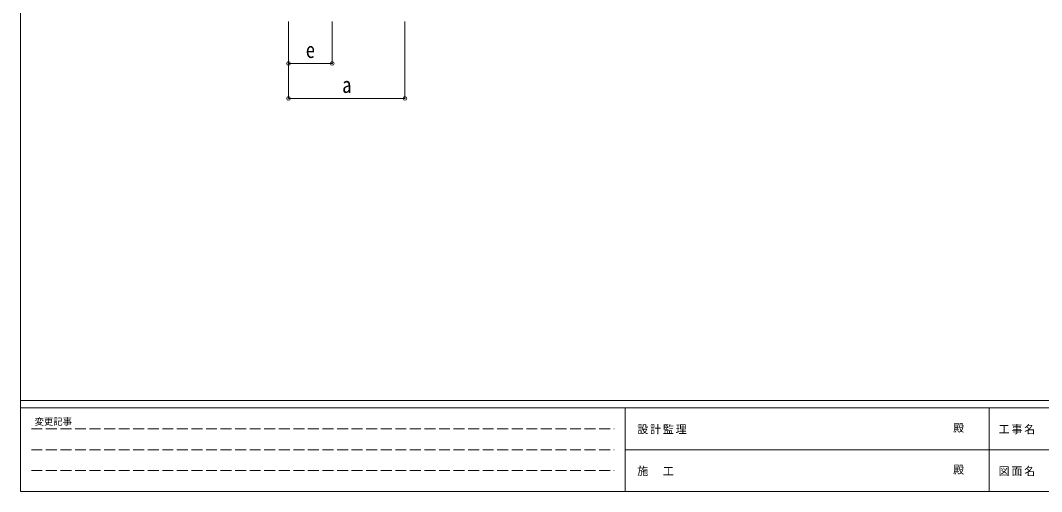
# Model space of a CAD drawing. Units: millimetres at full size; details may follow other scales. Extents: x -6988 to 7066, y -4877 to 4823.
# Drawn here: x -6988 to 26, y -4877 to -1643 of the extents above; entities that cross this region are included whole.
import ezdxf
from ezdxf.enums import TextEntityAlignment as Align

# ---------------------------------------------------------------- set-up
doc = ezdxf.new("R2010")
doc.units = ezdxf.units.MM
doc.header["$LTSCALE"] = 25
doc.header["$PDMODE"] = 32
doc.header["$PDSIZE"] = 25
doc.linetypes.add('DASHED3', pattern=[4, 3, -1])
doc.layers.add('0-A_寸法', color=6, linetype='Continuous', lineweight=9)
doc.layers.add('F-0_240', color=7, linetype='Continuous', lineweight=9)
doc.styles.add('ＭＳ ゴシック', font='')
doc.styles.get('ＭＳ ゴシック').set_extended_font_data('MS Gothic')

msp = doc.modelspace()

# ---------------------------------------------------------------- linework, layer by layer
at = {"layer": '0-A_寸法'}
for p, q in [((-5146.63, -2178.49), (-5146.63, -1649.54)), ((-5146.63, -1938.51), (-5146.63, -1649.54)), ((-4846.38, -1938.51), (-4846.38, -1649.54)), ((-4346.63, -2178.49), (-4346.63, -1649.54)), ((-4846.38, -1938.51), (-5146.63, -1938.51)), ((-5146.63, -2178.49), (-4346.63, -2178.49))]:
    msp.add_line(p, q, dxfattribs=at)
for p in [(-5146.63, -1938.51), (-4846.38, -1938.51), (-5146.63, -2178.49), (-4346.63, -2178.49)]:
    msp.add_point(p, dxfattribs=at)
at = {"layer": 'F-0_240', "color": 5}
for p, q in [((-6987.88, 4822.79), (-6987.88, -4877.21)), ((-6987.88, -4252.21), (6712.12, -4252.21)), ((-6987.88, -4302.21), (4489.82, -4302.21)), ((-2835.18, -4302.21), (-2835.18, -4877.21)), ((-335.18, -4302.21), (-335.18, -4877.21)), ((-2835.18, -4589.71), (2289.82, -4589.71)), ((-6987.88, -4877.21), (6712.12, -4877.21))]:
    msp.add_line(p, q, dxfattribs=at)
at = {"layer": 'F-0_240', "color": 4, "linetype": 'DASHED3'}
for p, q in [((-6912.88, -4445.96), (-2910.18, -4445.96)), ((-6912.88, -4589.71), (-2910.18, -4589.71)), ((-6912.88, -4733.46), (-2910.18, -4733.46))]:
    msp.add_line(p, q, dxfattribs=at)

# ---------------------------------------------------------------- texts
at = {"layer": '0-A_寸法', "color": 7, "style": 'ＭＳ ゴシック', "width": 0.85}
for s, p in [('e', (-5028.13, -1933.51)), ('a', (-4778.13, -2173.49))]:
    msp.add_text(s, height=110, dxfattribs=at).set_placement(p, align=Align.BOTTOM_LEFT)
at = {"layer": 'F-0_240', "style": 'ＭＳ ゴシック'}
for s, height, p in [('変更記事', 45.82, (-6890.19, -4433.46)), ('殿', 54.99, (-581.6, -4483.46)), ('殿', 54.99, (-581.6, -4770.96))]:
    msp.add_text(s, height=height, dxfattribs=at).set_placement(p, align=Align.BOTTOM_LEFT)
at = {"layer": 'F-0_240', "char_height": 54.99, "attachment_point": 7, "style": 'ＭＳ ゴシック'}
for s, insert in [('\\T1.17;設計監理', (-2750.74, -4483.46)), ('\\T1.17;工事名', (-269.26, -4483.46)), ('\\T1.17;施\u3000工', (-2750.74, -4770.96)), ('\\T1.17;図面名', (-269.26, -4770.96))]:
    msp.add_mtext(s, dxfattribs=dict(at, insert=insert))

doc.saveas('drawing.dxf')
